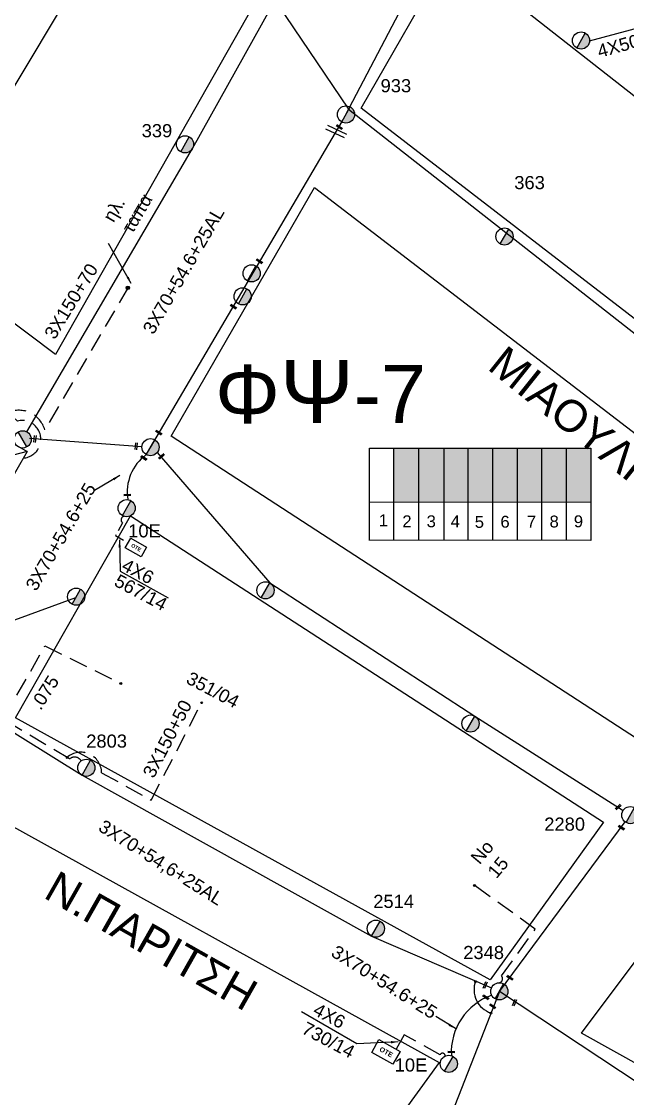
# Model space of a CAD drawing. Header units: millimetres. Extents: x 771 to 3391, y 686 to 1835.
# Drawn here: x 1290.2 to 1373.3, y 1067.4 to 1215.3 of the extents above; entities that cross this region are included whole.
import ezdxf

# ---------------------------------------------------------------- set-up
doc = ezdxf.new("R2010")
doc.units = ezdxf.units.MM
doc.linetypes.add('DASHED', pattern=[19.05, 12.7, -6.35])
for name, color, linetype in [('Pillar OTE', 7, 'Continuous'), ('Άγνωστα', 7, 'Continuous'), ('Γυμνά εναέρια ΧΤ (3Φ)   4x50CU', 7, 'Continuous'), ('Επιγραφές - Σχήματα', 7, 'Continuous'), ('Καλώδια ΧΤ   3x150+70AL', 7, 'DASHED'), ('Καλώδια ΧΤ   3x150AL+50CU', 7, 'DASHED'), ('Μηχανική τομή', 7, 'Continuous'), ('Στύλος ΦΜ', 7, 'Continuous'), ('Στύλος ΦΜ @ 1', 7, 'Continuous'), ('Συνδέσεις', 7, 'Continuous'), ('Συνεστραμμένα ΧΤ   3x70+54.6+25 AL', 7, 'SYN_LINE'), ('Τομή', 7, 'Continuous'), ('Υποσταθμός εναέριος 2 στύλων', 7, 'Continuous'), ('Υποσταθμός πόλεως', 7, 'Continuous'), ('Υπόβαθρο ΔΕΗ', 7, 'Continuous'), ('Υπόγεια Καλώδια Δικτύου ΧΤ   .075', 7, 'DASHED'), ('Υπόγεια καλώδια Παροχών ΧΤ   4x50AL', 7, 'DASHED'), ('Υπόγεια καλώδια Παροχών ΧΤ   4x6', 7, 'DASHED')]:
    doc.layers.add(name, color=color, linetype=linetype)
doc.styles.add('arial', font='ARIAL.TTF')
doc.styles.get("Standard").update_dxf_attribs({"font": 'ARIAL.TTF'})
doc.linetypes.add('SYN_LINE', pattern='A,0.5,-0.0001,["/\\/\\/\\/",Standard,S=0.1,R=0,X=0,Y=-0.05],-0.25', length=0.7501)
doc.dimstyles.new('ISO-25', dxfattribs={"dimtxt": 2.5, "dimasz": 2.5, "dimexe": 1.25, "dimexo": 0.625, "dimtad": 1, "dimtxsty": 'Standard', "dimcen": 2.5, "dimadec": 0, "dimazin": 0, "dimtfac": 1, "dimtmove": 0, "dimatfit": 3, "dimfxl": 1, "dimarcsym": 0})

# ---------------------------------------------------------------- blocks, each defined once
blk = doc.blocks.new('ΥΠΑΡΧΩΝ ΤΣΙΜΕΝΤΕΝΙΟΣ ΣΤΥΛΟΣ')
at = {"layer": 'Στύλος ΦΜ'}
blk.add_hatch(color=7, dxfattribs=at).paths.add_polyline_path([(-1.29, -2.28, 0.574793), (2.62, 0, 0.268822), (1.3, 2.27)])
at = {"layer": 'Στύλος ΦΜ', "color": 7}
blk.add_line((-1.29, -2.28), (1.3, 2.27), dxfattribs=at)
blk.add_circle((0, 0), 2.62, dxfattribs=at)
at = {"layer": 'Στύλος ΦΜ', "flags": 4}
for tag, p in [('ΑΡΙΘΜΟΣ', (-4.68, 8.05)), ('ΤΥΠΟΣ', (-4.91, 3.03))]:
    blk.add_attdef(tag, p, '', height=4, dxfattribs=at)
blk = doc.blocks.new('ΥΠΟΣΤΑΘΜΟΣ ΕΝΑΕΡΙΟΣ ΕΠΙ 2 ΣΤΥΛΩΝ')
at = {"layer": 'Υποσταθμός εναέριος 2 στύλων', "linetype": 'Continuous'}
for points in [[(-11.97, -2.11, 0.574793), (-8.45, -0.07, 0.268822), (-9.64, 1.98)], [(9.68, -2.15, 0.574793), (13.19, -0.1, 0.268822), (12.01, 1.95)]]:
    blk.add_hatch(color=256, dxfattribs=at).paths.add_polyline_path(points)
for p, q in [((-11.97, -2.11), (-9.64, 1.98)), ((9.68, -2.15), (12.01, 1.95))]:
    blk.add_line(p, q, dxfattribs=at)
for centre in [(-10.81, -0.07), (10.84, -0.1)]:
    blk.add_circle(centre, 2.36, dxfattribs=at)
at = {"layer": 'Υποσταθμός πόλεως', "linetype": 'Continuous', "ltscale": 40}
blk.add_lwpolyline([(-8.57, 2.82), (8.57, 2.82), (8.57, -2.82), (-8.57, -2.82)], close=True, dxfattribs=at)
for points in [[(-5.75, 0), (-8.57, 2.82)], [(-8.57, -2.82), (-5.75, 0)], [(-5.75, 0), (5.75, 0)], [(5.75, 0), (8.57, 2.82)], [(8.57, -2.82), (5.75, 0)]]:
    blk.add_lwpolyline(points, dxfattribs=at)
at = {"layer": 'Υποσταθμός εναέριος 2 στύλων', "ltscale": 40, "flags": 1}
for tag, p in [('ΜΕΤΑΣΧΗΜΑΤΙΣΜΟΣ', (14.09, 2.51)), ('ΙΣΧΥΣ', (14.07, -0.28)), ('ΑΡΙΘΜΟΣ', (14.19, -3))]:
    blk.add_attdef(tag, p, '', height=1.8, dxfattribs=at)
blk = doc.blocks.new('ΜΗΧΑΝΙΚΗ ΤΟΜΗ')
at = {"layer": 'Μηχανική τομή', "ltscale": 40}
for p, q in [((-1.89, 0.78), (1.89, 0.78)), ((1.89, 0), (-1.89, 0))]:
    blk.add_line(p, q, dxfattribs=at)
blk = doc.blocks.new('ΤΟΜΗ')
at = {"layer": 'Τομή', "ltscale": 40}
for p, q in [((-5.68, 0), (5.68, 0)), ((5.68, -2.33), (-5.68, -2.33))]:
    blk.add_line(p, q, dxfattribs=at)
blk = doc.blocks.new('_ΣΥΝΔΕΣΗ')
at = {"layer": 'Συνδέσεις', "linetype": 'SYN_LINE', "ltscale": 40}
blk.add_hatch(color=256, dxfattribs=at).paths.add_polyline_path([(0.5, -0.01, 1), (-0.5, -0.01, 1)])
at = {"layer": 'Συνδέσεις'}
blk.add_circle((0, -0.01), 0.5, dxfattribs=at)
blk = doc.blocks.new('PILLAR ΟΤΕ')
at = {"layer": 'Pillar OTE', "ltscale": 40}
blk.add_lwpolyline([(-3.31, 2.02), (3.39, 2.02), (3.39, -1.99), (-3.31, -1.99)], close=True, dxfattribs=at)
at = {"layer": 'Pillar OTE', "insert": (-1.81, 0.71), "char_height": 1.3575, "width": 109.961, "attachment_point": 1}
blk.add_mtext('{\\fArial|b1|i0|c161|p34;OTE}', dxfattribs=at)

msp = doc.modelspace()

# ---------------------------------------------------------------- hatches: boundary and pattern name
at = {"layer": 'Καλώδια ΧΤ   3x150AL+50CU', "linetype": 'DASHED', "ltscale": 0.2}
h = msp.add_hatch(color=62, dxfattribs=at)
h.dxf.hatch_style = 1
h.paths.add_polyline_path([(1344.70608, 1156.67948), (1341.2662, 1156.6797), (1341.26574, 1149.31911), (1344.70562, 1149.31577)])
h = msp.add_hatch(color=151, dxfattribs=at)
h.dxf.hatch_style = 1
h.paths.add_polyline_path([(1348.14565, 1156.67927), (1344.70608, 1156.67948), (1344.70562, 1149.31577), (1348.14519, 1149.31243)])
h = msp.add_hatch(color=30, dxfattribs=at)
h.dxf.hatch_style = 1
h.paths.add_polyline_path([(1348.14519, 1149.31243), (1351.44274, 1149.30922), (1351.4432, 1156.67906), (1348.14565, 1156.67927)])
h = msp.add_hatch(color=85, dxfattribs=at)
h.dxf.hatch_style = 1
h.paths.add_polyline_path([(1351.44274, 1149.30922), (1354.82874, 1149.30594), (1354.8292, 1156.67885), (1351.4432, 1156.67906)])
h = msp.add_hatch(color=6, dxfattribs=at)
h.dxf.hatch_style = 1
h.paths.add_polyline_path([(1354.82874, 1149.30594), (1358.22538, 1149.30264), (1358.22585, 1156.67864), (1354.8292, 1156.67885)])
h = msp.add_hatch(color=27, dxfattribs=at)
h.dxf.hatch_style = 1
h.paths.add_polyline_path([(1361.56289, 1156.67843), (1358.22585, 1156.67864), (1358.22538, 1149.30264), (1361.56243, 1149.2994)])
h = msp.add_hatch(color=1, dxfattribs=at)
h.dxf.hatch_style = 1
h.paths.add_polyline_path([(1364.95127, 1156.67822), (1361.56289, 1156.67843), (1361.56243, 1149.2994), (1364.95081, 1149.29611)])
h = msp.add_hatch(color=5, dxfattribs=at)
h.dxf.hatch_style = 1
h.paths.add_polyline_path([(1368.27137, 1156.67801), (1364.95127, 1156.67822), (1364.95081, 1149.29611), (1368.27091, 1149.29288)])

# ---------------------------------------------------------------- linework, layer by layer
at = {"layer": 'Pillar OTE', "ltscale": 40}
for points in [[(1337.9375, 1144.03962), (1337.93829, 1156.67991), (1368.27137, 1156.67801), (1368.27058, 1144.01026), (1337.9375, 1144.04055)], [(1341.26541, 1144.03722), (1341.2662, 1156.6797)], [(1344.70529, 1144.03379), (1344.70608, 1156.67948)], [(1348.14486, 1144.03035), (1348.14565, 1156.67927)], [(1351.44241, 1144.02706), (1351.4432, 1156.67906)], [(1354.82841, 1144.02368), (1354.8292, 1156.67885)], [(1358.22505, 1144.02029), (1358.22585, 1156.67864)], [(1361.5621, 1144.01696), (1361.56289, 1156.67843)], [(1364.95048, 1144.01357), (1364.95127, 1156.67822)], [(1337.93783, 1149.32234), (1368.27091, 1149.29288)]]:
    msp.add_lwpolyline(points, dxfattribs=at)
at = {"layer": 'Άγνωστα', "color": 62}
msp.add_lwpolyline([(1272.46424, 1126.97819), (1297.64048, 1136.19794)], dxfattribs=at)
at = {"layer": 'Άγνωστα', "color": 173, "linetype": 'DASHED', "ltscale": 0.2}
msp.add_lwpolyline([(1355.72983, 1083.29098, 0.551486026), (1356.04593, 1084.23123), (1360.66946, 1090.67228), (1352.43247, 1096.58498)], format="xyb", dxfattribs=at)
at = {"layer": 'Γυμνά εναέρια ΧΤ (3Φ)   4x50CU', "color": 2, "linetype": 'Continuous', "ltscale": 0.2}
msp.add_lwpolyline([(1368.12463, 1212.62452), (1377.4905, 1215.15664)], dxfattribs=at)
at = {"layer": 'Καλώδια ΧΤ   3x150+70AL', "color": 6, "linetype": 'DASHED', "ltscale": 0.2}
for points in [[(1290.40579, 1155.33734, 1.096855237), (1289.60569, 1160.41176), (1281.24034, 1168.19344), (1264.43705, 1179.59274, 0.250045631), (1262.99042, 1179.53506)], [(1304.85178, 1178.85985), (1293.36355, 1159.18795, 0.455279966), (1288.33723, 1161.59172)]]:
    msp.add_lwpolyline(points, format="xyb", dxfattribs=at)
at = {"layer": 'Καλώδια ΧΤ   3x150AL+50CU', "color": 62, "linetype": 'DASHED', "ltscale": 0.2}
msp.add_lwpolyline([(1296.41816, 1114.2394, -0.637145226), (1301.16033, 1112.1429), (1307.95435, 1108.36386), (1307.95435, 1108.36386), (1314.89098, 1121.74639)], format="xyb", dxfattribs=at)
at = {"layer": 'Συνεστραμμένα ΧΤ   3x70+54.6+25 AL', "color": 30, "ltscale": 20}
for points in [[(1334.68852, 1202.51106), (1352.23735, 1236.06021), (1367.68649, 1261.56523)], [(1324.25743, 1219.23487), (1335.05154, 1203.226)]]:
    msp.add_lwpolyline(points, dxfattribs=at)
at = {"layer": 'Συνεστραμμένα ΧΤ   3x70+54.6+25 AL', "color": 30, "linetype": 'SYN_LINE', "ltscale": 20}
msp.add_lwpolyline([(1290.90734, 1158.91564), (1313.62613, 1197.81825), (1324.44272, 1217.21271)], dxfattribs=at)
at = {"layer": 'Συνεστραμμένα ΧΤ   3x70+54.6+25 AL', "color": 27, "ltscale": 20}
msp.add_lwpolyline([(1335.05154, 1203.226), (1404.02902, 1149.16069), (1465.77579, 1100.95302), (1492.35192, 1081.14028), (1506.87235, 1069.28861)], dxfattribs=at)
at = {"layer": 'Συνεστραμμένα ΧΤ   3x70+54.6+25 AL', "color": 151, "ltscale": 20}
for points in [[(1307.87315, 1156.80666), (1334.1685, 1201.52454)], [(1291.25691, 1158.05821), (1306.69047, 1156.91325)], [(1308.78321, 1156.08852), (1324.22545, 1138.19838), (1352.36101, 1119.90327), (1372.7193, 1106.95125)]]:
    msp.add_lwpolyline(points, dxfattribs=at)
at = {"layer": 'Συνεστραμμένα ΧΤ   3x70+54.6+25 AL', "color": 62, "linetype": 'SYN_LINE', "ltscale": 20}
for points in [[(1274.03341, 1127.05425), (1298.4872, 1111.79374), (1338.20197, 1089.70318), (1354.65338, 1082.58112)], [(1355.73648, 1082.11193), (1340.95481, 1044.26513), (1332.29798, 1029.70479), (1296.22113, 1008.69357)]]:
    msp.add_lwpolyline(points, dxfattribs=at)
at = {"layer": 'Συνεστραμμένα ΧΤ   3x70+54.6+25 AL', "color": 173, "ltscale": 20}
msp.add_lwpolyline([(1482.05639, 1011.04613), (1449.99646, 1027.15341), (1423.70671, 1041.98635), (1400.9184, 1054.52749), (1380.57905, 1065.66972), (1355.73648, 1082.11193), (1373.01083, 1105.37349)], dxfattribs=at)
at = {"layer": 'Συνεστραμμένα ΧΤ   3x70+54.6+25 AL', "color": 151, "ltscale": 8}
msp.add_arc((1311.02565, 1150.66601), 6.35412, 126.0759463, 189.4349677, dxfattribs=at)
at = {"layer": 'Συνεστραμμένα ΧΤ   3x70+54.6+25 AL', "linetype": 'SYN_LINE', "ltscale": 8}
msp.add_arc((1357.44, 1073.75157), 8.3033, 109.3977328, 183.136757, dxfattribs=at)
at = {"layer": 'Υπόβαθρο ΔΕΗ'}
for points in [[(1275.73252, 1183.90441), (1303.08829, 1229.63384), (1322.01113, 1217.46259), (1294.83329, 1169.54663), (1275.73252, 1183.90441)], [(1336.78751, 1203.38113), (1349.07532, 1224.82703), (1520.17498, 1090.725), (1507.89344, 1071.48142), (1336.78751, 1203.38113)], [(1310.6931, 1158.33628), (1330.38808, 1192.50301), (1396.54734, 1141.69379), (1377.28693, 1115.03356), (1310.6931, 1158.33628)], [(1289.34545, 1119.65632), (1305.1453, 1147.41403), (1370.01873, 1105.33217), (1354.49472, 1083.70563), (1289.34545, 1119.65632)], [(1303.72124, 1139.82776), (1310.30825, 1136.13425)], [(1250.2973, 1049.64388), (1282.96548, 1108.04065), (1347.49218, 1072.34841), (1305.43181, 1014.36102), (1250.2973, 1049.64388)], [(1367.02603, 1076.39753), (1382.55497, 1097.13673), (1482.45988, 1032.82967), (1472.65851, 1017.5062)], [(1336.18208, 1074.92959), (1328.58037, 1079.31999)], [(1472.65851, 1017.5062), (1367.02603, 1076.39753)]]:
    msp.add_lwpolyline(points, dxfattribs=at)
msp.add_arc((1355.56833, 1082.32196), 3.31197, 158.7659279, 252.7008434, dxfattribs=at)
at = {"layer": 'Υπόγεια Καλώδια Δικτύου ΧΤ   .075', "color": 62, "ltscale": 0.2}
msp.add_lwpolyline([(1298.35983, 1113.75911, 0.479826742), (1296.77535, 1114.02609), (1296.77535, 1114.02609), (1287.65048, 1119.47522), (1293.39088, 1129.53508), (1303.67589, 1124.44777)], format="xyb", dxfattribs=at)
at = {"layer": 'Υπόγεια καλώδια Παροχών ΧΤ   4x6', "color": 151, "linetype": 'DASHED', "ltscale": 0.1}
msp.add_lwpolyline([(1304.23214, 1147.33813, 0.658632828), (1304.0423, 1146.43136), (1303.05293, 1144.69321), (1304.73181, 1143.73758)], format="xyb", dxfattribs=at)
at = {"layer": 'Υπόγεια καλώδια Παροχών ΧΤ   4x6', "linetype": 'DASHED', "ltscale": 0.2}
msp.add_lwpolyline([(1348.28381, 1073.23656, 0.867434109), (1347.62109, 1073.4199), (1342.66253, 1076.16267), (1341.57545, 1074.1974)], format="xyb", dxfattribs=at)

# ---------------------------------------------------------------- block references
at = {"layer": 'Pillar OTE'}
for p, xscale, yscale, zscale, rotation in [((1305.85646, 1143.06255), 0.375, 0.375, 0.375, 330.3512058883474), ((1340.14739, 1073.80218), 0.5, 0.5, 0.5, 330.673646862224)]:
    msp.add_blockref('PILLAR ΟΤΕ', p, dxfattribs=dict(at, xscale=xscale, yscale=yscale, zscale=zscale, rotation=rotation))
at = {"layer": 'Μηχανική τομή'}
for p, xscale, yscale, zscale, rotation in [((1333.71605, 1200.68698), 0.249999999999919, 0.249999999999919, 0.249999999999919, 326.3216353276003), ((1322.75817, 1182.28307), 0.249999999999919, 0.249999999999919, 0.249999999999919, 326.3216353276003), ((1319.19278, 1176.03914), 0.249999999999919, 0.249999999999919, 0.249999999999919, 326.3216353276003), ((1308.95117, 1158.74772), 0.249999999999919, 0.249999999999919, 0.249999999999919, 326.3216353276003), ((1292.09469, 1157.95897), 0.249999999999919, 0.249999999999919, 0.249999999999919, 82.32228959466902), ((1305.99716, 1156.95056), 0.249999999999919, 0.249999999999919, 0.249999999999919, 82.32228959466902), ((1306.90168, 1155.26235), 0.249999999999919, 0.249999999999919, 0.249999999999919, 326.3216353276003), ((1309.45189, 1155.50104), 0.249999999999919, 0.249999999999919, 0.249999999999919, 41.73814602004245), ((1304.69161, 1150.16128), 0.2499999999999191, 0.2499999999999191, 0.2499999999999191, 3.396526953331303), ((1372.10878, 1107.34358), 0.249999999999919, 0.249999999999919, 0.249999999999919, 41.73814602004245), ((1372.43551, 1104.50894), 0.249999999999919, 0.249999999999919, 0.249999999999919, 326.3216353276003), ((1357.12642, 1083.90919), 0.249999999999919, 0.249999999999919, 0.249999999999919, 326.3216353276003), ((1353.87253, 1082.94754), 0.249999999999919, 0.249999999999919, 0.249999999999919, 68.45138536945211), ((1353.82193, 1081.22515), 0.249999999999919, 0.249999999999919, 0.249999999999919, 326.3216353276003), ((1357.90756, 1080.52789), 0.249999999999919, 0.249999999999919, 0.249999999999919, 68.45138536945211), ((1354.76748, 1080.00053), 0.249999999999919, 0.249999999999919, 0.249999999999919, 326.3216353276003), ((1349.13693, 1073.68864), 0.249999999999919, 0.249999999999919, 0.249999999999919, 358.1487252110437)]:
    msp.add_blockref('ΜΗΧΑΝΙΚΗ ΤΟΜΗ', p, dxfattribs=dict(at, xscale=xscale, yscale=yscale, zscale=zscale, rotation=rotation))
at = {"layer": 'Στύλος ΦΜ @ 1', "ltscale": 40, "xscale": 0.4499999999998181, "yscale": 0.4499999999998181, "zscale": 0.4499999999998181}
for p in [(1366.94731, 1212.65725), (1321.74114, 1180.68828), (1320.51162, 1177.53006), (1307.86501, 1156.82612), (1297.67747, 1136.29764), (1323.63989, 1137.17649), (1351.77545, 1118.88138)]:
    msp.add_blockref('ΥΠΑΡΧΩΝ ΤΣΙΜΕΝΤΕΝΙΟΣ ΣΤΥΛΟΣ', p, dxfattribs=at)
at = {"layer": 'Στύλος ΦΜ @ 1', "ltscale": 40}
ref = msp.add_blockref('ΥΠΑΡΧΩΝ ΤΣΙΜΕΝΤΕΝΙΟΣ ΣΤΥΛΟΣ', (1334.68626, 1202.51235), dxfattribs=dict(at, xscale=0.4499999999998181, yscale=0.4499999999998181, zscale=0.4499999999998181))
ref.add_attrib('ΤΥΠΟΣ', '933', (1339.43812, 1205.55448), dxfattribs={"layer": 'Στύλος ΦΜ', "height": 1.8, "flags": 4})
ref = msp.add_blockref('ΥΠΑΡΧΩΝ ΤΣΙΜΕΝΤΕΝΙΟΣ ΣΤΥΛΟΣ', (1312.60749, 1198.40945), dxfattribs=dict(at, xscale=0.4499999999998181, yscale=0.4499999999998181, zscale=0.4499999999998181))
ref.add_attrib('ΤΥΠΟΣ', '339', (1306.65292, 1199.38132), dxfattribs={"layer": 'Στύλος ΦΜ', "height": 1.8, "flags": 4})
ref = msp.add_blockref('ΥΠΑΡΧΩΝ ΤΣΙΜΕΝΤΕΝΙΟΣ ΣΤΥΛΟΣ', (1356.43004, 1185.75839), dxfattribs=dict(at, xscale=0.4499999999998181, yscale=0.4499999999998181, zscale=0.4499999999998181))
ref.add_attrib('ΤΥΠΟΣ', '363', (1357.78285, 1192.25375), dxfattribs={"layer": 'Στύλος ΦΜ', "height": 1.8, "flags": 4})
ref = msp.add_blockref('ΥΠΑΡΧΩΝ ΤΣΙΜΕΝΤΕΝΙΟΣ ΣΤΥΛΟΣ', (1304.59885, 1148.45736), dxfattribs=dict(at, xscale=0.4499999999998181, yscale=0.4499999999998181, zscale=0.4499999999998181))
ref.add_attrib('ΤΥΠΟΣ', '10Ε', (1304.80663, 1144.44271), dxfattribs={"layer": 'Στύλος ΦΜ', "height": 1.8, "flags": 4})
ref = msp.add_blockref('ΥΠΑΡΧΩΝ ΤΣΙΜΕΝΤΕΝΙΟΣ ΣΤΥΛΟΣ', (1299.06823, 1112.81821), dxfattribs=dict(at, xscale=0.4499999999998181, yscale=0.4499999999998181, zscale=0.4499999999998181))
ref.add_attrib('ΤΥΠΟΣ', '2803', (1299.04866, 1115.57732), dxfattribs={"layer": 'Στύλος ΦΜ', "height": 1.8, "flags": 4})
ref = msp.add_blockref('ΥΠΑΡΧΩΝ ΤΣΙΜΕΝΤΕΝΙΟΣ ΣΤΥΛΟΣ', (1373.71301, 1106.31905), dxfattribs=dict(at, xscale=0.4499999999998181, yscale=0.4499999999998181, zscale=0.4499999999998181))
ref.add_attrib('ΤΥΠΟΣ', '2280', (1361.89674, 1104.17789), dxfattribs={"layer": 'Στύλος ΦΜ', "height": 1.8, "flags": 4})
ref = msp.add_blockref('ΥΠΑΡΧΩΝ ΤΣΙΜΕΝΤΕΝΙΟΣ ΣΤΥΛΟΣ', (1338.783, 1090.72765), dxfattribs=dict(at, xscale=0.4499999999998181, yscale=0.4499999999998181, zscale=0.4499999999998181))
ref.add_attrib('ΤΥΠΟΣ', '2514', (1338.43217, 1093.57135), dxfattribs={"layer": 'Στύλος ΦΜ', "height": 1.8, "flags": 4})
ref = msp.add_blockref('ΥΠΑΡΧΩΝ ΤΣΙΜΕΝΤΕΝΙΟΣ ΣΤΥΛΟΣ', (1355.73422, 1082.11322), dxfattribs=dict(at, xscale=0.4499999999998181, yscale=0.4499999999998181, zscale=0.4499999999998181))
ref.add_attrib('ΤΥΠΟΣ', '2348', (1350.77982, 1086.55384), dxfattribs={"layer": 'Στύλος ΦΜ', "height": 1.8, "flags": 4})
ref = msp.add_blockref('ΥΠΑΡΧΩΝ ΤΣΙΜΕΝΤΕΝΙΟΣ ΣΤΥΛΟΣ', (1348.79304, 1072.17457), dxfattribs=dict(at, xscale=0.4499999999998181, yscale=0.4499999999998181, zscale=0.4499999999998181))
ref.add_attrib('ΑΡΙΘΜΟΣ', '10Ε', (1341.37282, 1071.10718), dxfattribs={"layer": 'Στύλος ΦΜ', "height": 1.8, "flags": 4})
at = {"layer": 'Συνδέσεις'}
for p, xscale, yscale, zscale in [((1304.76182, 1178.70583), 0.4777242751394019, 0.4777242751394019, 0.4777242751394019), ((1303.78735, 1124.39254), 0.25, 0.25, 0.25), ((1314.89035, 1121.74518), 0.25, 0.25, 0.25), ((1296.45132, 1114.21959), 0.25, 0.25, 0.25), ((1352.32797, 1096.65523), 0.25, 0.25, 0.25), ((1352.45947, 1083.46394), 0.25, 0.25, 0.25), ((1354.57583, 1079.14021), 0.25, 0.25, 0.25)]:
    msp.add_blockref('_ΣΥΝΔΕΣΗ', p, dxfattribs=dict(at, xscale=xscale, yscale=yscale, zscale=zscale))
at = {"layer": 'Τομή', "xscale": 0.25, "yscale": 0.25, "zscale": 0.25, "rotation": 334.6679944973969}
msp.add_blockref('ΤΟΜΗ', (1333.45941, 1200.42611), dxfattribs=at)
at = {"layer": 'Υποσταθμός εναέριος 2 στύλων', "xscale": 0.5, "yscale": 0.5, "zscale": 0.5, "rotation": 59.90827694495638}
msp.add_blockref('ΥΠΟΣΤΑΘΜΟΣ ΕΝΑΕΡΙΟΣ ΕΠΙ 2 ΣΤΥΛΩΝ', (1287.55887, 1153.23209), dxfattribs=at)

# ---------------------------------------------------------------- texts
at = {"ltscale": 40, "char_height": 4, "width": 64.8866414, "attachment_point": 1, "style": 'arial'}
for s, insert, rotation in [('{\\H1.083x;ΜΙΑΟΥΛΗ}', (1356.64004, 1171.00774), 321.3606048), ('{\\H1.083x;Ν.ΠΑΡΙΤΣΗ}', (1295.14998, 1098.83934), 330.4658842)]:
    msp.add_mtext(s, dxfattribs=dict(at, insert=insert, rotation=rotation))
at = {"ltscale": 30, "char_height": 1.63441, "width": 11.2572904, "attachment_point": 1}
for s, insert in [('1', (1339.18366, 1147.60094)), ('2', (1342.42213, 1147.46748)), ('3', (1345.75272, 1147.46748)), ('4', (1349.05622, 1147.46748)), ('5', (1352.35973, 1147.3863)), ('6', (1355.87986, 1147.41336)), ('7', (1359.50831, 1147.41336)), ('8', (1362.62227, 1147.44042)), ('9', (1365.95285, 1147.46748))]:
    msp.add_mtext(s, dxfattribs=dict(at, insert=insert))
at = {"layer": 'Άγνωστα', "color": 7, "char_height": 1.8, "attachment_point": 1}
for s, insert, rotation in [('3X150+70', (1293.18735, 1172.43335), 58.4050878), ('4Χ6', (1304.59083, 1141.62854), 332.0897021), ('567/14', (1303.56853, 1139.48773), 332.0897021), ('351/04', (1313.45088, 1126.10764), 332.0897021), ('3X150+50', (1306.71507, 1112.09082), 62.5524673), ('4Χ6', (1330.85279, 1080.611), 332.0897021), ('730/14', (1329.30867, 1078.03911), 332.0897021)]:
    msp.add_mtext_dynamic_manual_height_columns(s, width=1.8, gutter_width=12.5, heights=[0.04535], dxfattribs=dict(at, insert=insert, rotation=rotation))
at = {"layer": 'Άγνωστα', "color": 7}
note = msp.add_mtext_dynamic_manual_height_columns('No ', width=1.8, gutter_width=1.61491, heights=[0.04535, 0], dxfattribs=dict(at, insert=(1349.46012, 1097.95631), char_height=1.8, attachment_point=1, rotation=50.0748241))
for column, words in zip(note.columns.linked_columns, ['15']):
    column.text = words
at = {"layer": 'Συνεστραμμένα ΧΤ   3x70+54.6+25 AL', "color": 7}
note = msp.add_mtext_dynamic_manual_height_columns('ηλ. ', width=1.8, gutter_width=1.64442, heights=[0.04535, 0], dxfattribs=dict(at, insert=(1299.50597, 1185.48977), char_height=1.8, attachment_point=1, rotation=59.8533125))
for column, words in zip(note.columns.linked_columns, ['ταπα']):
    column.text = words
at = {"layer": 'Συνεστραμμένα ΧΤ   3x70+54.6+25 AL', "color": 7, "char_height": 1.8, "attachment_point": 1}
for s, insert, rotation in [('3X70+54.6+25AL', (1306.70147, 1173.07689), 59.8533125), ('3X70+54.6+25', (1290.62303, 1137.85841), 59.8533125), ('3X70+54,6+25AL', (1301.53161, 1105.79359), 327.7367682), ('3X70+54.6+25', (1333.46611, 1088.57098), 327.7367682)]:
    msp.add_mtext_dynamic_manual_height_columns(s, width=1.8, gutter_width=12.5, heights=[0.04535], dxfattribs=dict(at, insert=insert, rotation=rotation))
at = {"layer": 'Υπόβαθρο ΔΕΗ', "insert": (1316.72172, 1168.79469), "char_height": 8, "attachment_point": 1}
msp.add_mtext_dynamic_manual_height_columns('Φ{\\H1.0833x;Ψ}-7', width=84.657329, gutter_width=12.5, heights=[0], dxfattribs=at)
at = {"layer": 'Υπόγεια Καλώδια Δικτύου ΧΤ   .075', "color": 7, "insert": (1291.2768, 1121.56216), "char_height": 1.8, "attachment_point": 1, "rotation": 57.6240556}
msp.add_mtext_dynamic_manual_height_columns('.075', width=1.8, gutter_width=12.5, heights=[0.04535], dxfattribs=at)
at = {"layer": 'Υπόγεια καλώδια Παροχών ΧΤ   4x50AL', "color": 7, "insert": (1368.98733, 1212.00449), "char_height": 1.8, "attachment_point": 1, "rotation": 15.4534381}
msp.add_mtext_dynamic_manual_height_columns('4X50AL', width=1.8, gutter_width=12.5, heights=[0.04535], dxfattribs=at)

# ---------------------------------------------------------------- leaders
at = {"layer": 'Επιγραφές - Σχήματα', "ltscale": 40}
for points in [[(1305.21919, 1179.30293), (1302.12409, 1184.81474)], [(1303.65928, 1152.94044), (1300.19917, 1150.8774)], [(1303.60571, 1144.08826), (1303.72124, 1139.82776)], [(1349.69587, 1077.00141), (1347.02043, 1078.66135)], [(1341.87314, 1075.18143), (1336.18208, 1074.92959)]]:
    msp.add_leader(points, dimstyle='ISO-25', override={"dimasz": 1, "dimtad": 0}, dxfattribs=at)

doc.saveas('drawing.dxf')
